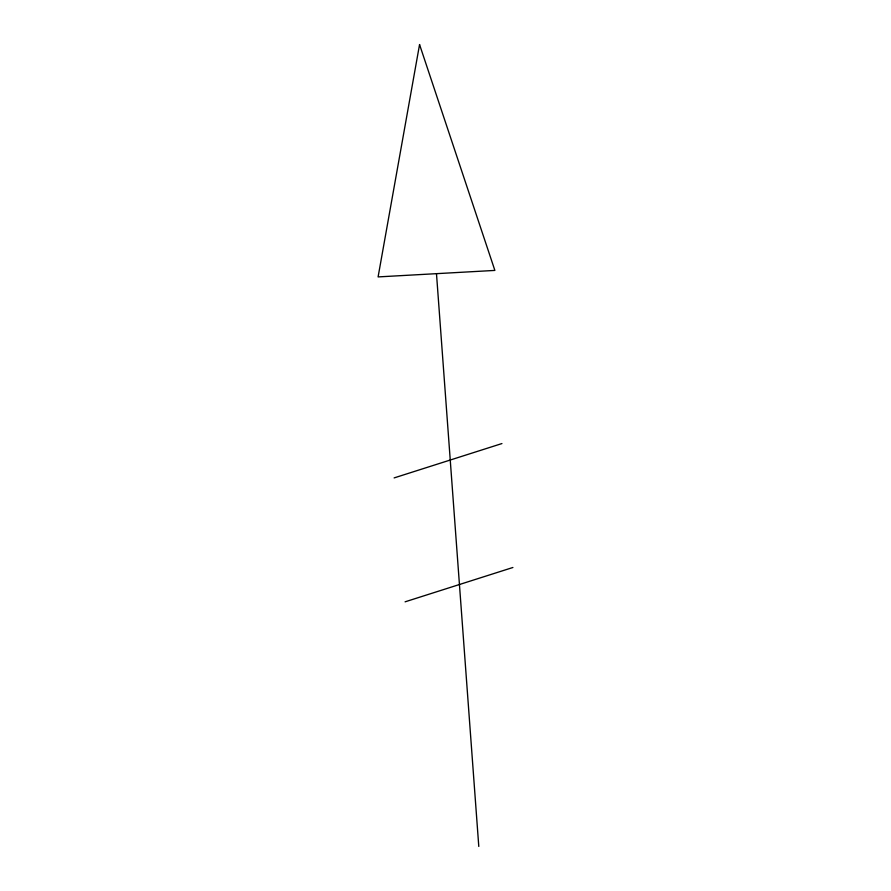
<?xml version="1.0" encoding="UTF-8"?>
<svg xmlns="http://www.w3.org/2000/svg" width="891" height="891" viewBox="0 0 891 891"><rect width="100%" height="100%" fill="white"/><g stroke="black" fill="none" stroke-linecap="round" stroke-linejoin="round"><path stroke-width="1.34" d="M394.123 477.91L501.934 443.562M405.093 601.826L512.904 567.489M436.479 273.66L478.79 846.45M419.561 44.55L378.096 276.912L494.873 270.418L419.561 44.55"/></g></svg>
